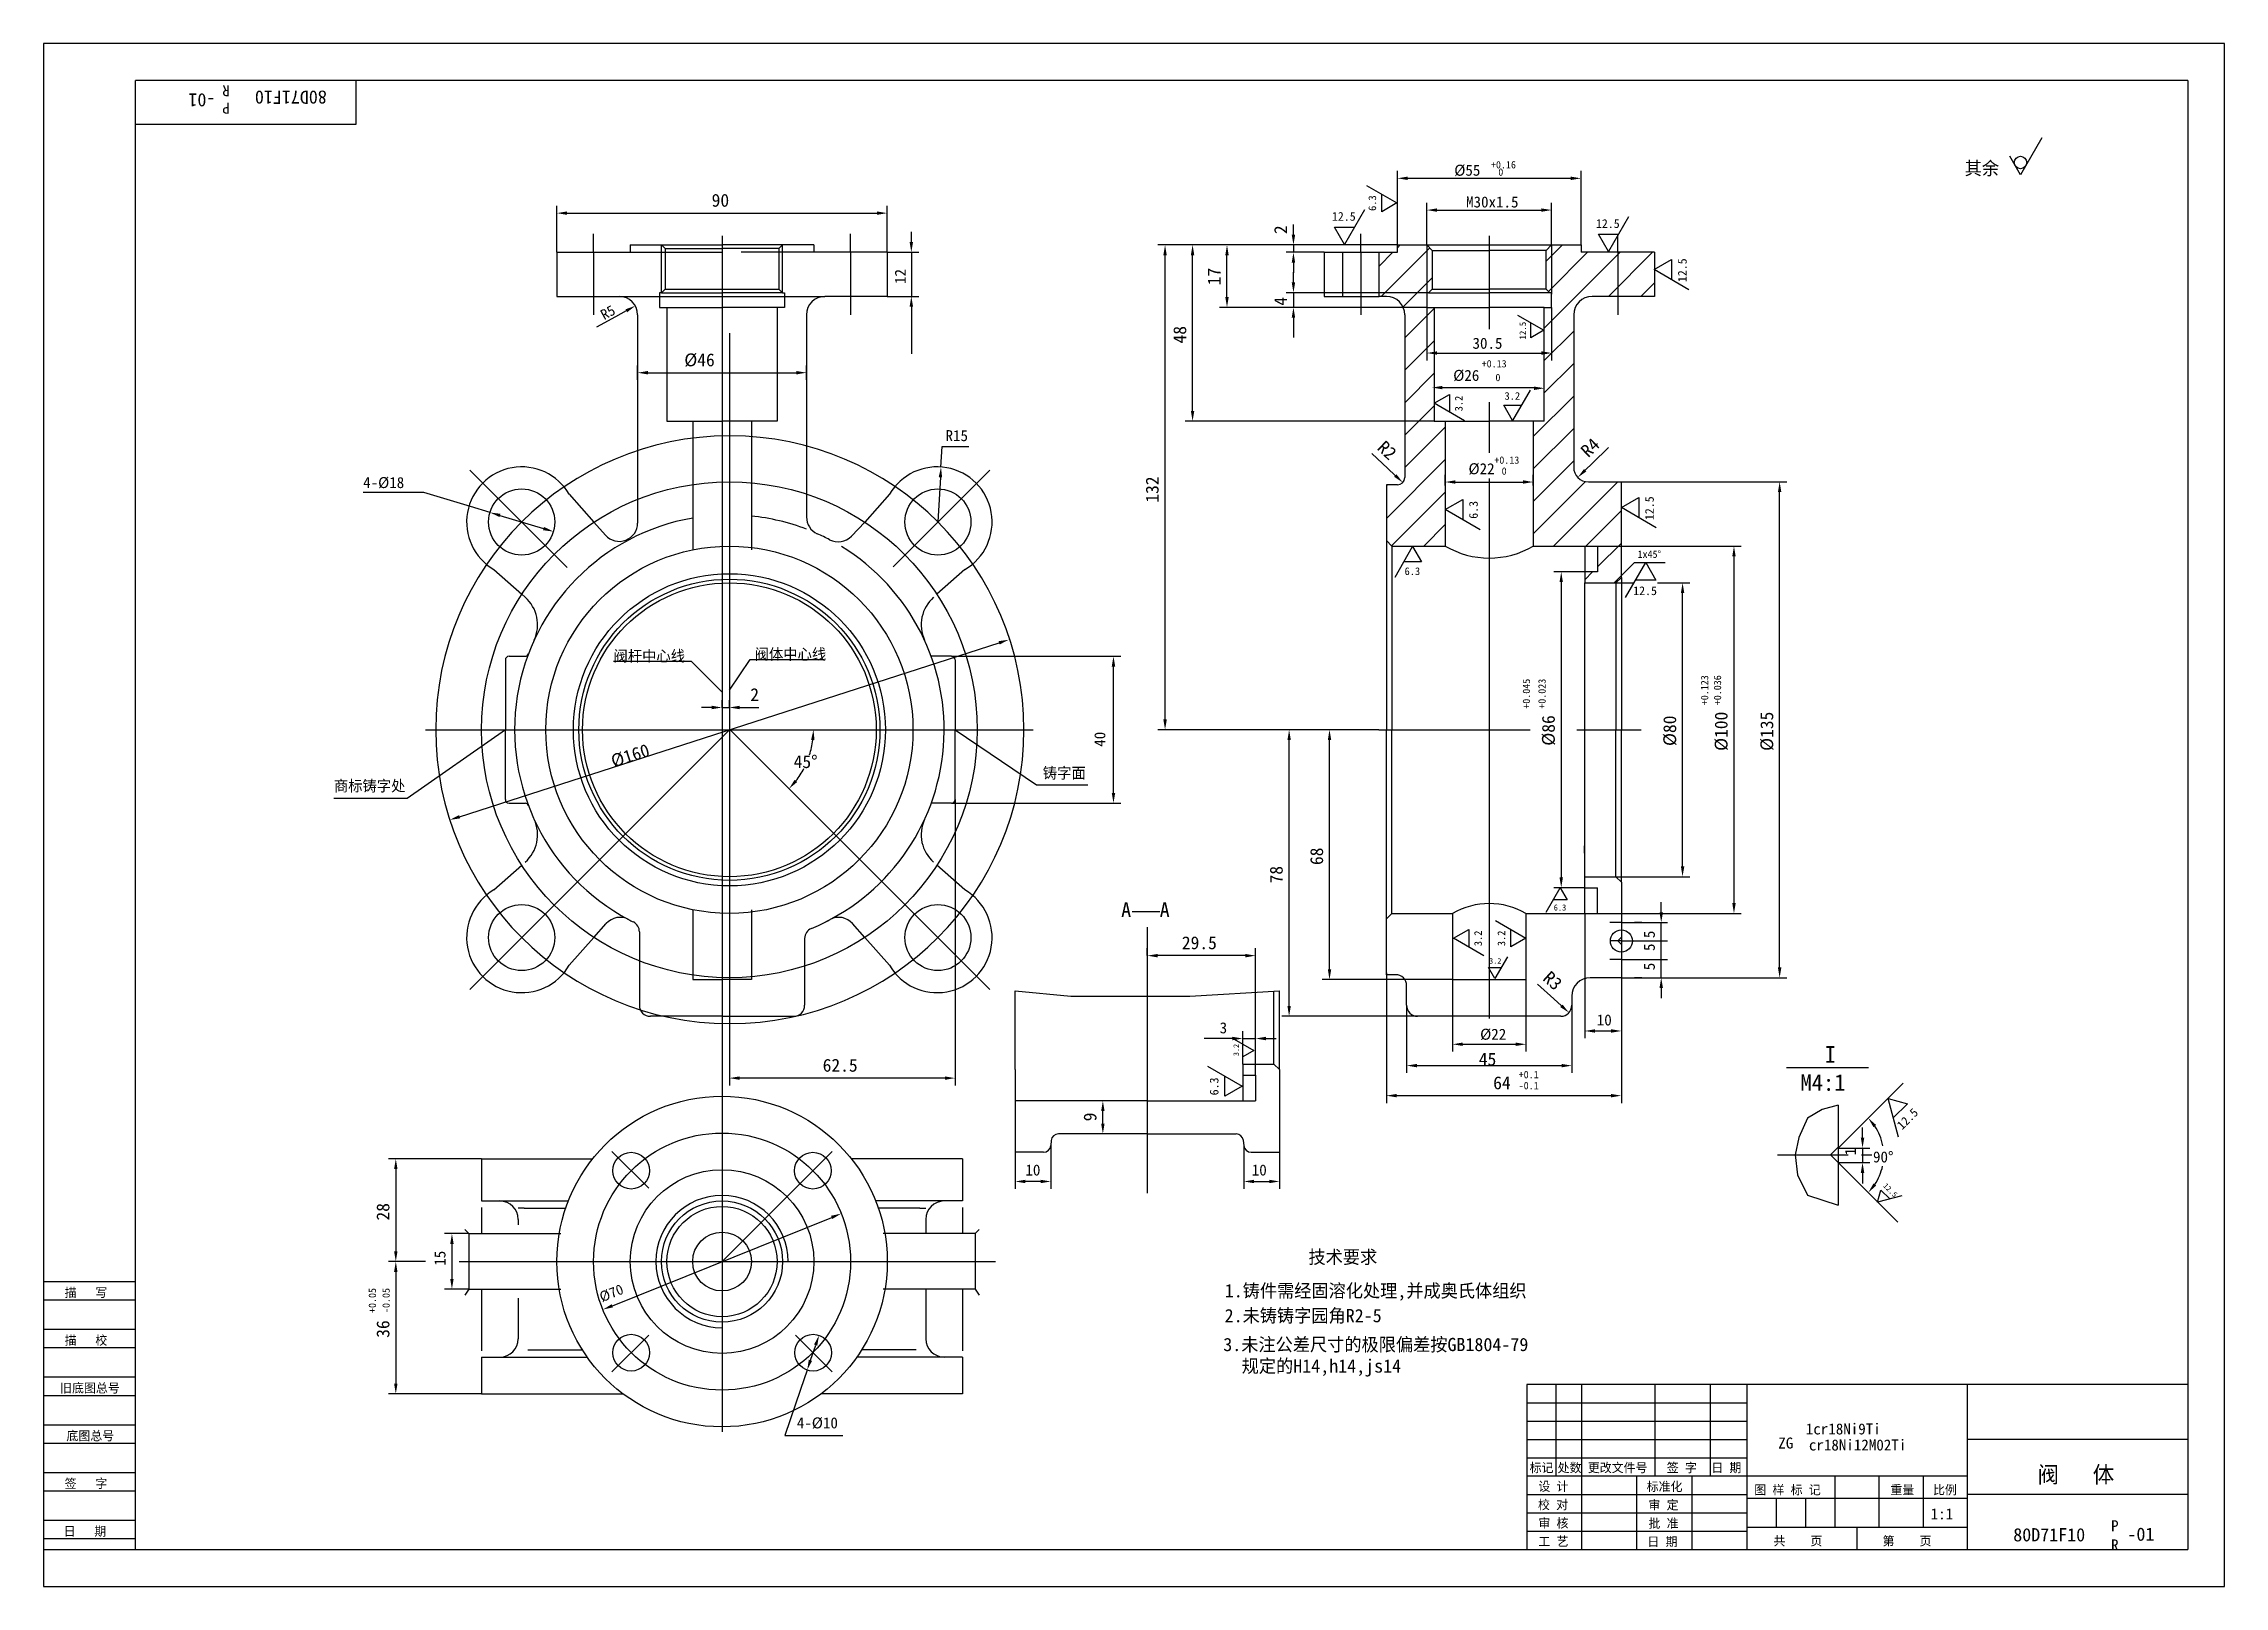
# Model space of a CAD drawing. Header units: metres. Extents: x 0 to 594, y 0 to 420.
import ezdxf

# ---------------------------------------------------------------- set-up
doc = ezdxf.new("R2010")
doc.units = ezdxf.units.M
for name, color, linetype in [('B', 3, 'Continuous'), ('C', 6, 'Continuous'), ('D', 1, 'Continuous'), ('FL', 5, 'Continuous'), ('HA', 5, 'Continuous'), ('T', 7, 'Continuous'), ('TL', 4, 'Continuous')]:
    doc.layers.add(name, color=color, linetype=linetype)

# ---------------------------------------------------------------- blocks, each defined once
blk = doc.blocks.new('TUKUN2')
at = {"layer": 'FL'}
for p, q in [((0, 420), (0, 0)), ((594, 420), (0, 420)), ((594, 0), (594, 420)), ((0, 78), (25, 78)), ((0, 70), (25, 70)), ((0, 65), (25, 65)), ((0, 57), (25, 57)), ((412, 30), (412, 55)), ((419, 10), (419, 55)), ((439, 30), (439, 55)), ((454, 30), (454, 55)), ((0, 52), (25, 52)), ((404, 50), (464, 50)), ((0, 44), (25, 44)), ((404, 45), (464, 45)), ((0, 39), (25, 39)), ((404, 40), (464, 40)), ((0, 31), (25, 31)), ((404, 35), (464, 35)), ((449, 10), (449, 30)), ((0, 26), (25, 26)), ((404, 25), (464, 25)), ((0, 18), (25, 18)), ((404, 20), (464, 20)), ((0, 13), (25, 13)), ((404, 15), (464, 15)), ((0, 0), (594, 0))]:
    blk.add_line(p, q, dxfattribs=at)
at = {"layer": 'TL'}
for p, q in [((25, 10), (25, 410)), ((584, 410), (25, 410)), ((85, 410), (85, 398)), ((584, 410), (584, 10)), ((85, 398), (25, 398)), ((0, 83), (25, 83)), ((404, 55), (404, 10)), ((584, 55), (404, 55)), ((464, 10), (464, 55)), ((524, 10), (524, 55)), ((584, 40), (524, 40)), ((524, 30), (404, 30)), ((434, 10), (434, 30)), ((488, 16), (488, 30)), ((500, 16), (500, 30)), ((512, 16), (512, 30)), ((464, 24), (524, 24)), ((472, 16), (472, 24)), ((480, 16), (480, 24)), ((584, 25), (524, 25)), ((524, 16), (464, 16)), ((494, 10), (494, 16)), ((0, 10), (584, 10))]:
    blk.add_line(p, q, dxfattribs=at)
at = {"layer": 'T'}
for s, p in [('描   写', (5.74, 78.76)), ('描   校', (5.74, 65.76)), ('旧底图总号', (4.49, 52.76)), ('底图总号', (6.22, 39.76)), ('标记', (404.75, 31.07)), ('处数', (412.38, 31.07)), ('更改文件号', (420.61, 31.07)), ('签 字', (442.1, 31.07)), ('日 期', (454.23, 31.07)), ('签   字', (5.74, 26.76)), ('校 对', (407.05, 20.99)), ('设 计', (407.14, 25.99)), ('标准化', (436.65, 25.93)), ('审 定', (437.13, 20.93)), ('图 样 标 记', (465.95, 25.04)), ('重量', (503.03, 25.04)), ('比例', (514.64, 25.04)), ('审 核', (407.14, 15.99)), ('批 准', (437.13, 15.93)), ('日   期', (5.45, 13.76)), ('工 艺', (407.14, 10.99)), ('日 期', (436.84, 10.93)), ('共    页', (471.18, 11.13)), ('第    页', (500.9, 11.13))]:
    blk.add_text(s, height=2.5, dxfattribs=at).set_placement(p)

msp = doc.modelspace()

# ---------------------------------------------------------------- linework, layer by layer
for p, q in [((363.76, 359.45), (367.51, 363.2)), ((364.35, 351.2), (377.55, 364.4)), ((368.76, 364.45), (369.51, 365.2)), ((408.76, 342.58), (429.38, 363.2)), ((409.26, 360.75), (413.7, 365.2)), ((409.9, 352.56), (420.54, 363.2)), ((426.22, 351.2), (438.22, 363.2)), ((370.29, 348.31), (378.26, 356.27)), ((435.06, 351.2), (438.76, 354.9)), ((370.76, 339.93), (378.76, 347.93)), ((370.76, 331.09), (378.76, 339.09)), ((408.76, 333.74), (416.76, 341.74)), ((408.76, 324.9), (416.76, 332.9)), ((370.76, 322.25), (378.76, 330.25)), ((370.76, 313.41), (378.76, 321.41)), ((405.76, 313.06), (416.76, 324.06)), ((370.76, 304.58), (381.76, 315.58)), ((405.76, 304.22), (416.76, 315.22)), ((365.76, 290.74), (381.76, 306.74)), ((405.76, 295.38), (416.76, 306.38)), ((365.76, 299.58), (366.06, 299.87)), ((367.16, 283.3), (381.76, 297.9)), ((405.76, 286.54), (419.99, 300.77)), ((411.25, 283.2), (428.75, 300.7)), ((420.09, 283.2), (429.76, 292.87)), ((375.9, 283.2), (381.76, 289.06)), ((423.26, 277.53), (429.76, 284.03)), ((419.76, 274.03), (421.93, 276.2)), ((427.77, 273.2), (429.76, 275.19))]:
    msp.add_line(p, q)
at = {"layer": 'B'}
for p, q in [((168.29, 352.2), (168.29, 365.2)), ((169.29, 364.2), (184.79, 364.2)), ((169.29, 364.2), (169.29, 353.2)), ((200.29, 364.2), (184.79, 364.2)), ((200.29, 364.2), (200.29, 353.2)), ((201.29, 352.2), (201.29, 365.2)), ((167.79, 352.2), (167.79, 348.2)), ((168.29, 352.2), (167.79, 352.2)), ((169.29, 353.2), (168.29, 352.2)), ((168.29, 352.2), (184.79, 352.2)), ((169.29, 353.2), (200.29, 353.2)), ((201.29, 352.2), (184.79, 352.2)), ((200.29, 353.2), (201.29, 352.2)), ((201.29, 352.2), (201.79, 352.2)), ((201.79, 352.2), (201.79, 348.2)), ((167.79, 348.2), (184.79, 348.2)), ((169.79, 348.2), (169.79, 317.2)), ((201.79, 348.2), (184.79, 348.2)), ((199.79, 348.2), (199.79, 317.2)), ((169.79, 317.2), (184.79, 317.2)), ((176.79, 317.2), (176.79, 299.95)), ((199.79, 317.2), (184.79, 317.2)), ((192.79, 317.2), (192.79, 299.95)), ((176.79, 299.95), (176.79, 282.19)), ((192.79, 299.95), (192.79, 282.19)), ((207.79, 297.35), (207.79, 291.13)), ((161.79, 295.9), (161.79, 289.49)), ((149.91, 289.73), (153.04, 286.18)), ((223.67, 289.73), (220.02, 285.91)), ((125.77, 252.2), (125.77, 233.2)), ((126.77, 253.2), (131.12, 253.2)), ((247.28, 253.2), (241.76, 253.2)), ((248.28, 252.2), (248.28, 233.2)), ((125.77, 214.2), (125.77, 233.2)), ((248.28, 214.2), (248.28, 233.2)), ((126.77, 213.2), (131.12, 213.2)), ((247.28, 213.2), (241.76, 213.2)), ((176.79, 184.21), (176.79, 165.2)), ((192.79, 184.21), (192.79, 165.2)), ((149.91, 176.67), (153.25, 180.44)), ((223.67, 176.67), (220.33, 180.44)), ((162.29, 178.19), (162.29, 170.3)), ((207.29, 176.37), (207.29, 168.89)), ((176.79, 165.2), (184.79, 165.2)), ((192.79, 165.2), (184.79, 165.2))]:
    msp.add_line(p, q, dxfattribs=at)
for radius in [50, 42.5]:
    msp.add_circle((186.79, 233.2), radius, dxfattribs=at)
for centre, radius, start, end in [((186.79, 233.2), 58.5, 68.96, 84.11), ((212.79, 291.13), 5, 180, 245.83), ((186.79, 233.2), 58.5, 99.84, 242.01), ((156.79, 289.49), 5, 221.43, 0), ((186.79, 233.2), 58.5, 62.19, 65.83), ((216.41, 289.37), 5, 242.19, 316.3), ((186.79, 233.2), 58.5, 292.46, 58.53), ((124.54, 261.79), 10, 335.33, 48.46), ((249.04, 261.79), 10, 131.54, 204.67), ((126.77, 252.2), 1, 90, 180), ((131.12, 254.2), 1, 270, 339.33), ((247.28, 252.2), 1, 360, 90), ((126.77, 214.2), 1, 180, 270), ((247.28, 214.2), 1, 270, 0), ((131.12, 212.2), 1, 20.67, 90), ((124.54, 204.61), 10, 311.54, 24.67), ((249.04, 204.61), 10, 155.33, 228.46), ((156.99, 177.13), 5, 62.01, 138.46), ((186.79, 233.2), 58.5, 242.01, 243.44), ((159.29, 178.19), 3, 0, 63.44), ((210.29, 176.37), 3, 112.46, 180), ((186.79, 233.2), 58.5, 296.56, 297.99), ((216.59, 177.13), 5, 41.54, 117.99)]:
    msp.add_arc(centre, radius, start, end, dxfattribs=at)
at = {"layer": 'C'}
for p, q in [((149.79, 363.2), (149.79, 368.2)), ((149.79, 363.2), (149.79, 351.2)), ((184.79, 367.64), (184.79, 150.11)), ((219.79, 363.2), (219.79, 368.2)), ((219.79, 363.2), (219.79, 351.2)), ((358.76, 363.2), (358.76, 368.2)), ((358.76, 363.2), (358.76, 351.2)), ((393.76, 367.64), (393.76, 342.26)), ((393.76, 367.64), (393.76, 344.85)), ((428.76, 363.2), (428.76, 368.2)), ((428.76, 363.2), (428.76, 351.2)), ((149.79, 351.2), (149.79, 346.2)), ((219.79, 351.2), (219.79, 346.2)), ((358.76, 351.2), (358.76, 346.2)), ((428.76, 351.2), (428.76, 346.2)), ((186.79, 341.15), (186.79, 150.11)), ((393.76, 322.37), (393.76, 308.62)), ((142.58, 277.41), (116.08, 303.91)), ((231.4, 277.58), (257.73, 303.91)), ((393.76, 301.65), (393.76, 154.58)), ((104, 233.2), (269.58, 233.2)), ((186.79, 233.2), (116.08, 162.49)), ((187.02, 233.2), (257.73, 162.49)), ((363.72, 233.2), (404.87, 233.2)), ((417.62, 233.2), (435.15, 233.2)), ((300.62, 179.42), (300.62, 107.03)), ((429.76, 180.7), (426.61, 180.7)), ((429.76, 180.7), (437.11, 180.7)), ((435.36, 180.7), (433.36, 180.7)), ((437.11, 180.7), (442.36, 180.7)), ((429.76, 175.7), (426.61, 175.7)), ((429.76, 175.7), (437.11, 175.7)), ((437.11, 175.7), (442.36, 175.7)), ((429.76, 170.7), (426.61, 170.7)), ((429.76, 170.7), (437.76, 170.7)), ((437.76, 170.7), (442.36, 170.7)), ((435.36, 165.7), (433.36, 165.7)), ((184.79, 150.11), (184.79, 42.04)), ((164.82, 108.38), (154.8, 118.4)), ((184.79, 88.42), (214.77, 118.4)), ((472.26, 117.49), (491.48, 117.49)), ((495.13, 117.49), (497.98, 117.49)), ((113.15, 88.42), (259.23, 88.42)), ((164.82, 68.4), (154.8, 58.38)), ((204.8, 68.4), (214.83, 58.38))]:
    msp.add_line(p, q, dxfattribs=at)
for centre, radius in [((429.76, 175.7), 3), ((184.79, 88.42), 35)]:
    msp.add_circle(centre, radius, dxfattribs=at)
for centre, start, end in [((186.79, 233.2), 90, 180), ((187.02, 233.2), 0, 90), ((186.79, 233.2), 180, 270), ((187.02, 233.2), 270, 0)]:
    msp.add_arc(centre, 80, start, end, dxfattribs=at)
at = {"layer": 'D'}
for p, q in [((544.32, 394.4), (538.47, 384.26)), ((538.47, 384.26), (535.54, 389.33)), ((360.32, 381.42), (368.6, 376.64)), ((368.76, 365.2), (368.76, 385.33)), ((371.56, 383.33), (415.96, 383.33)), ((418.76, 365.2), (418.76, 385.33)), ((139.79, 363.2), (139.79, 375.85)), ((229.79, 363.2), (229.79, 375.85)), ((359.77, 374.79), (354.31, 365.33)), ((364.46, 374.25), (364.46, 379.03)), ((368.6, 376.64), (364.46, 374.25)), ((376.76, 365.2), (376.76, 376.69)), ((379.56, 374.69), (407.96, 374.69)), ((410.76, 365.2), (410.76, 376.69)), ((142.59, 373.85), (226.99, 373.85)), ((236.35, 366), (236.35, 368.8)), ((340.43, 368), (340.43, 370.8)), ((351.58, 370.06), (357.04, 370.06)), ((354.31, 365.33), (351.58, 370.06)), ((431.69, 372.83), (426.22, 363.37)), ((229.79, 363.2), (238.35, 363.2)), ((236.35, 363.2), (236.35, 351.2)), ((310.96, 365.2), (303.46, 365.2)), ((305.46, 236), (305.46, 362.4)), ((320.33, 365.2), (310.96, 365.2)), ((312.96, 320), (312.96, 362.4)), ((338.43, 365.2), (320.33, 365.2)), ((322.33, 351), (322.33, 362.4)), ((368.76, 365.2), (338.43, 365.2)), ((348.76, 363.2), (338.43, 363.2)), ((340.43, 365.2), (340.43, 363.2)), ((376.76, 365.2), (376.76, 351.83)), ((410.76, 365.2), (410.76, 351.83)), ((426.22, 363.37), (423.49, 368.1)), ((423.49, 368.1), (428.95, 368.1)), ((340.43, 360.4), (340.43, 357.6)), ((340.43, 355), (340.43, 357.8)), ((438.71, 358.47), (443.44, 361.2)), ((448.17, 353.01), (438.71, 358.47)), ((443.44, 361.2), (443.44, 355.74)), ((229.79, 351.2), (238.35, 351.2)), ((377.26, 352.2), (338.43, 352.2)), ((340.43, 352.2), (340.43, 348.2)), ((155.78, 345.64), (150.59, 342.78)), ((158.71, 347.26), (155.78, 345.64)), ((236.35, 348.4), (236.35, 345.6)), ((236.35, 345.6), (236.35, 335.51)), ((338.43, 348.2), (320.33, 348.2)), ((376.76, 348.2), (338.43, 348.2)), ((340.43, 345.4), (340.43, 342.6)), ((376.76, 348.2), (376.76, 333.77)), ((401.5, 346.08), (408.6, 341.98)), ((410.76, 348.2), (410.76, 333.77)), ((340.43, 342.6), (340.43, 340.01)), ((405.05, 339.93), (405.05, 344.03)), ((408.6, 341.98), (405.05, 339.93)), ((379.56, 335.77), (407.96, 335.77)), ((161.79, 328.43), (161.79, 332.41)), ((164.59, 330.41), (204.99, 330.41)), ((207.79, 328.43), (207.79, 332.41)), ((378.76, 322.09), (382.9, 324.48)), ((387.04, 317.31), (378.76, 322.09)), ((381, 326.37), (405.96, 326.37)), ((382.9, 324.48), (382.9, 319.7)), ((397.72, 321.54), (402.5, 321.54)), ((400.11, 317.4), (397.72, 321.54)), ((404.89, 325.68), (400.11, 317.4)), ((408.76, 322.37), (408.76, 324.37)), ((378.76, 317.2), (310.96, 317.2)), ((244.43, 304.74), (244.74, 310.34)), ((244.74, 310.34), (251.97, 310.34)), ((421.91, 305.81), (426.28, 310.06)), ((366.13, 304.34), (361.81, 308.39)), ((368.17, 302.42), (366.13, 304.34)), ((419.9, 303.86), (421.91, 305.81)), ((93.77, 297.8), (87.03, 297.8)), ((103.55, 297.8), (93.77, 297.8)), ((116.24, 293.98), (103.55, 297.8)), ((244.27, 301.95), (243.59, 289.77)), ((381.76, 299.66), (381.76, 302.65)), ((384.56, 300.65), (402.96, 300.65)), ((405.76, 299.66), (405.76, 302.65)), ((429.76, 300.7), (474.86, 300.7)), ((472.86, 168.5), (472.86, 297.9)), ((121.6, 292.36), (116.24, 293.98)), ((124.28, 291.56), (136.16, 287.98)), ((381.8, 293.14), (386.54, 295.87)), ((391.27, 287.67), (381.8, 293.14)), ((386.54, 295.87), (386.54, 290.4)), ((429.76, 293.68), (434.49, 296.42)), ((439.22, 288.22), (429.76, 293.68)), ((434.49, 296.42), (434.49, 290.95)), ((368.1, 274.79), (372.88, 283.07)), ((372.88, 283.07), (375.27, 278.93)), ((423.26, 283.2), (462.42, 283.2)), ((460.42, 280.4), (460.42, 186)), ((375.27, 278.93), (370.49, 278.93)), ((419.76, 276.2), (411.37, 276.2)), ((413.37, 273.4), (413.37, 193)), ((429.76, 275.19), (433.29, 278.72)), ((430.9, 269.24), (436.37, 278.7)), ((433.29, 278.72), (441.66, 278.72)), ((439.1, 273.97), (433.64, 273.97)), ((436.37, 278.7), (439.1, 273.97)), ((428.26, 273.2), (433.27, 273.2)), ((439.62, 273.2), (448.42, 273.2)), ((446.42, 196), (446.42, 270.4)), ((113.31, 209.53), (260.27, 256.87)), ((176.45, 251.8), (155.21, 251.8)), ((184.95, 243.31), (176.45, 251.8)), ((186.79, 244), (192.47, 252.29)), ((192.47, 252.29), (207.87, 252.29)), ((207.87, 252.29), (212.61, 252.29)), ((247.28, 253.2), (293.41, 253.2)), ((291.41, 216), (291.41, 250.4)), ((181.99, 239.27), (179.19, 239.27)), ((184.79, 239.27), (184.79, 241.27)), ((184.79, 239.27), (186.79, 239.27)), ((186.79, 239.27), (186.79, 241.27)), ((189.59, 239.27), (192.39, 239.27)), ((192.39, 239.27), (194.81, 239.27)), ((125.77, 233.2), (99.05, 214.45)), ((248.28, 233.2), (270.41, 218.2)), ((363.72, 233.2), (303.46, 233.2)), ((339.25, 233.2), (337.25, 233.2)), ((353, 233.2), (348.25, 233.2)), ((339.25, 158), (339.25, 230.4)), ((350.25, 168), (350.25, 230.4)), ((99.05, 214.45), (79.06, 214.45)), ((248.28, 214.2), (248.28, 136.37)), ((270.41, 218.2), (284.41, 218.2)), ((247.28, 213.2), (293.41, 213.2)), ((419.74, 199.59), (419.74, 201.59)), ((409.25, 183.55), (413.07, 190.18)), ((419.76, 190.2), (411.37, 190.2)), ((413.07, 190.18), (414.99, 186.86)), ((428.26, 193.2), (448.42, 193.2)), ((414.99, 186.86), (411.16, 186.86)), ((440.61, 183.5), (440.61, 186.3)), ((296.5, 183.7), (304, 183.7)), ((384.02, 176.47), (388.16, 178.86)), ((388.16, 178.86), (388.16, 174.08)), ((395.48, 181.25), (403.76, 176.47)), ((399.62, 174.08), (399.62, 178.86)), ((419.76, 183.2), (419.76, 149.2)), ((423.26, 183.2), (462.42, 183.2)), ((440.61, 165.7), (440.61, 180.7)), ((300.62, 171.71), (300.62, 173.71)), ((330.12, 151.15), (330.12, 173.71)), ((392.3, 171.69), (384.02, 176.47)), ((403.76, 176.47), (399.62, 174.08)), ((327.32, 171.71), (303.42, 171.71)), ((365.76, 166.99), (365.76, 131.59)), ((393.58, 168.45), (396.99, 168.45)), ((395.28, 165.49), (393.58, 168.45)), ((398.7, 171.41), (395.28, 165.49)), ((383.76, 165.2), (348.25, 165.2)), ((383.76, 165.2), (383.76, 145.58)), ((403.76, 165.2), (403.76, 145.58)), ((411.33, 159.94), (406.93, 163.91)), ((429.76, 165.7), (429.76, 131.59)), ((429.76, 165.7), (474.86, 165.7)), ((429.76, 165.7), (429.76, 149.2)), ((440.61, 162.9), (440.61, 160.1)), ((374.26, 155.2), (337.25, 155.2)), ((371.26, 158.2), (371.26, 139.77)), ((413.41, 158.07), (411.33, 159.94)), ((416.26, 158.2), (416.26, 139.77)), ((186.79, 150.11), (186.79, 136.37)), ((321.02, 149.15), (316.1, 149.15)), ((323.82, 149.15), (321.02, 149.15)), ((323.69, 149.32), (329.6, 145.9)), ((326.62, 142.19), (326.62, 151.15)), ((326.62, 149.15), (330.12, 149.15)), ((330.12, 139.19), (330.12, 151.15)), ((332.92, 149.15), (335.72, 149.15)), ((422.56, 151.2), (426.96, 151.2)), ((326.64, 144.2), (326.64, 147.61)), ((329.6, 145.9), (326.64, 144.2)), ((386.56, 147.58), (400.96, 147.58)), ((245.48, 138.37), (189.59, 138.37)), ((317, 141.64), (326.46, 136.18)), ((321.73, 133.44), (321.73, 138.91)), ((374.06, 141.77), (413.46, 141.77)), ((474.71, 141.28), (497.08, 141.28)), ((499.43, 129.9), (506.5, 136.97)), ((288.52, 132.19), (286.52, 132.19)), ((326.46, 136.18), (321.73, 133.44)), ((368.56, 133.59), (426.96, 133.59)), ((502.38, 132.82), (507.66, 131.4)), ((505.21, 122.26), (502.38, 132.82)), ((507.66, 131.4), (503.8, 127.54)), ((288.52, 126), (288.52, 129.39)), ((488.82, 119.29), (499.43, 129.9)), ((495.44, 122.14), (495.44, 124.94)), ((274.34, 120.01), (274.34, 108.23)), ((288.52, 123.2), (286.52, 123.2)), ((326.9, 120.01), (326.9, 108.23)), ((488.87, 119.34), (497.44, 119.34)), ((495.44, 119.34), (495.44, 115.37)), ((119.29, 116.42), (93.93, 116.42)), ((95.93, 113.62), (95.93, 91.22)), ((264.62, 118.19), (264.62, 108.23)), ((336.62, 118.19), (336.62, 108.23)), ((488.82, 115.41), (499.43, 104.8)), ((488.84, 115.37), (497.44, 115.37)), ((271.54, 110.23), (267.42, 110.23)), ((329.7, 110.23), (333.82, 110.23)), ((495.44, 112.57), (495.44, 109.77)), ((495.44, 109.77), (495.44, 109.68)), ((499.55, 104.59), (500.44, 107.89)), ((500.44, 107.89), (502.85, 105.47)), ((499.43, 104.8), (505.08, 99.14)), ((506.15, 106.36), (499.55, 104.59)), ((115.86, 96.03), (109.22, 96.03)), ((154.92, 76.39), (214.66, 100.45)), ((111.22, 93.23), (111.22, 83.72)), ((104, 88.42), (93.93, 88.42)), ((95.93, 88.42), (93.93, 88.42)), ((95.93, 85.62), (95.93, 55.22)), ((115.86, 80.92), (109.22, 80.92)), ((208.87, 61.54), (210.3, 65.7)), ((206.15, 53.59), (201.85, 41.05)), ((207.97, 58.89), (206.15, 53.59)), ((119.29, 52.42), (93.93, 52.42)), ((201.85, 41.05), (217.66, 41.05))]:
    msp.add_line(p, q, dxfattribs=at)
msp.add_circle((538.47, 387.64), 1.69, dxfattribs=at)
for centre, radius, start, end in [((187.02, 233.2), 22.67, 342.45, 352.92), ((187.02, 233.2), 22.67, 322.08, 332.36), ((486.88, 117.35), 14.32, 10.52, 33.78), ((486.88, 117.35), 14.32, 326.22, 348.25), ((184.79, 88.42), 18, 0, 270)]:
    msp.add_arc(centre, radius, start, end, dxfattribs=at)
for points in [[(371.56, 383.8), (371.56, 382.87), (368.76, 383.33)], [(415.96, 383.8), (415.96, 382.87), (418.76, 383.33)], [(142.59, 374.32), (142.59, 373.39), (139.79, 373.85)], [(226.99, 374.32), (226.99, 373.39), (229.79, 373.85)], [(379.56, 375.15), (379.56, 374.22), (376.76, 374.69)], [(407.96, 375.15), (407.96, 374.22), (410.76, 374.69)], [(235.88, 366), (236.82, 366), (236.35, 363.2)], [(304.99, 362.4), (305.93, 362.4), (305.46, 365.2)], [(312.49, 362.4), (313.42, 362.4), (312.96, 365.2)], [(321.86, 362.4), (322.8, 362.4), (322.33, 365.2)], [(339.96, 368), (340.9, 368), (340.43, 365.2)], [(339.96, 360.4), (340.9, 360.4), (340.43, 363.2)], [(235.88, 348.4), (236.82, 348.4), (236.35, 351.2)], [(321.86, 351), (322.8, 351), (322.33, 348.2)], [(339.96, 355), (340.9, 355), (340.43, 352.2)], [(158.94, 346.86), (158.49, 347.67), (161.17, 348.62)], [(339.96, 345.4), (340.9, 345.4), (340.43, 348.2)], [(379.56, 336.24), (379.56, 335.3), (376.76, 335.77)], [(407.96, 336.24), (407.96, 335.3), (410.76, 335.77)], [(164.59, 330.88), (164.59, 329.94), (161.79, 330.41)], [(204.99, 330.88), (204.99, 329.94), (207.79, 330.41)], [(381, 326.83), (381, 325.9), (378.2, 326.37)], [(405.99, 326.64), (405.99, 325.71), (408.79, 326.18)], [(312.49, 320), (313.42, 320), (312.96, 317.2)], [(244.74, 301.92), (243.81, 301.98), (244.43, 304.74)], [(420.22, 303.53), (419.57, 304.2), (417.89, 301.91)], [(367.85, 302.08), (368.49, 302.76), (370.22, 300.51)], [(384.56, 301.12), (384.56, 300.19), (381.76, 300.65)], [(402.96, 301.12), (402.96, 300.19), (405.76, 300.65)], [(472.39, 297.9), (473.33, 297.9), (472.86, 300.7)], [(124.15, 291.11), (124.42, 292), (121.6, 292.36)], [(136.02, 287.53), (136.29, 288.43), (138.84, 287.17)], [(459.96, 280.4), (460.89, 280.4), (460.42, 283.2)], [(412.9, 273.4), (413.83, 273.4), (413.37, 276.2)], [(445.96, 270.4), (446.89, 270.4), (446.42, 273.2)], [(260.41, 256.43), (260.13, 257.32), (262.94, 257.73)], [(290.94, 250.4), (291.88, 250.4), (291.41, 253.2)], [(181.99, 239.74), (181.99, 238.8), (184.79, 239.27)], [(189.59, 239.74), (189.59, 238.8), (186.79, 239.27)], [(209.05, 230.43), (209.98, 230.38), (209.69, 233.2)], [(304.99, 236), (305.93, 236), (305.46, 233.2)], [(338.79, 230.4), (339.72, 230.4), (339.25, 233.2)], [(349.79, 230.4), (350.72, 230.4), (350.25, 233.2)], [(205.25, 218.96), (204.56, 219.58), (203.05, 217.17)], [(290.94, 216), (291.88, 216), (291.41, 213.2)], [(113.45, 209.08), (113.16, 209.97), (110.64, 208.67)], [(412.9, 193), (413.83, 193), (413.37, 190.2)], [(445.96, 196), (446.89, 196), (446.42, 193.2)], [(459.96, 186), (460.89, 186), (460.42, 183.2)], [(440.14, 183.5), (441.07, 183.5), (440.61, 180.7)], [(303.42, 172.17), (303.42, 171.24), (300.62, 171.71)], [(327.32, 172.17), (327.32, 171.24), (330.12, 171.71)], [(349.79, 168), (350.72, 168), (350.25, 165.2)], [(472.39, 168.5), (473.33, 168.5), (472.86, 165.7)], [(440.14, 162.9), (441.07, 162.9), (440.61, 165.7)], [(338.79, 158), (339.72, 158), (339.25, 155.2)], [(413.09, 157.72), (413.72, 158.41), (415.48, 156.19)], [(323.82, 149.61), (323.82, 148.68), (326.62, 149.15)], [(332.92, 149.61), (332.92, 148.68), (330.12, 149.15)], [(422.56, 151.67), (422.56, 150.74), (419.76, 151.2)], [(426.96, 151.67), (426.96, 150.74), (429.76, 151.2)], [(386.56, 148.05), (386.56, 147.12), (383.76, 147.58)], [(400.96, 148.05), (400.96, 147.12), (403.76, 147.58)], [(189.59, 138.83), (189.59, 137.9), (186.79, 138.37)], [(245.48, 138.83), (245.48, 137.9), (248.28, 138.37)], [(374.06, 142.23), (374.06, 141.3), (371.26, 141.77)], [(413.46, 142.23), (413.46, 141.3), (416.26, 141.77)], [(288.05, 129.39), (288.98, 129.39), (288.52, 132.19)], [(368.56, 134.06), (368.56, 133.13), (365.76, 133.59)], [(426.96, 134.06), (426.96, 133.13), (429.76, 133.59)], [(288.05, 126), (288.98, 126), (288.52, 123.2)], [(498.42, 125.02), (499.14, 125.61), (497.01, 127.48)], [(494.97, 122.14), (495.91, 122.14), (495.44, 119.34)], [(95.46, 113.62), (96.39, 113.62), (95.93, 116.42)], [(494.97, 112.57), (495.91, 112.57), (495.44, 115.37)], [(267.42, 110.7), (267.42, 109.77), (264.62, 110.23)], [(271.54, 110.7), (271.54, 109.77), (274.34, 110.23)], [(329.7, 110.7), (329.7, 109.77), (326.9, 110.23)], [(333.82, 110.7), (333.82, 109.77), (336.62, 110.23)], [(499.14, 109.09), (498.42, 109.68), (497.01, 107.22)], [(214.83, 100.01), (214.48, 100.88), (217.26, 101.49)], [(110.75, 93.23), (111.68, 93.23), (111.22, 96.03)], [(95.46, 91.22), (96.39, 91.22), (95.93, 88.42)], [(95.46, 85.62), (96.39, 85.62), (95.93, 88.42)], [(110.75, 83.72), (111.68, 83.72), (111.22, 80.92)], [(155.09, 75.96), (154.75, 76.82), (152.32, 75.35)], [(210.74, 65.55), (209.86, 65.85), (211.21, 68.35)], [(209.32, 61.39), (208.43, 61.69), (207.97, 58.89)], [(95.46, 55.22), (96.39, 55.22), (95.93, 52.42)]]:
    msp.add_solid(points, dxfattribs=at)
at = {"layer": 'HA'}
for p, q in [((264.62, 162.16), (279.79, 160.71)), ((279.79, 160.71), (294.39, 160.71)), ((294.39, 160.71), (312.24, 160.71)), ((312.24, 160.71), (336.62, 162.16)), ((488.84, 131), (484.47, 129.83)), ((480.49, 127.47), (478.08, 122.19)), ((484.47, 129.83), (480.49, 127.47)), ((478.08, 122.19), (477.09, 117.48)), ((477.09, 117.48), (477.69, 112.01)), ((477.69, 112.01), (480.49, 106.53)), ((480.49, 106.53), (488.84, 103.78))]:
    msp.add_line(p, q, dxfattribs=at)
at = {"layer": 'TL'}
for p, q in [((139.79, 363.2), (139.79, 351.2)), ((139.79, 363.2), (144.79, 363.2)), ((144.79, 363.2), (154.79, 363.2)), ((154.79, 363.2), (159.79, 363.2)), ((159.79, 365.2), (168.29, 365.2)), ((159.79, 365.2), (159.79, 363.2)), ((159.79, 363.2), (179.55, 363.2)), ((168.29, 365.2), (184.79, 365.2)), ((169.29, 364.2), (168.29, 365.2)), ((179.55, 363.2), (184.79, 363.2)), ((201.29, 365.2), (184.79, 365.2)), ((209.79, 363.2), (190.03, 363.2)), ((200.29, 364.2), (201.29, 365.2)), ((209.79, 365.2), (201.29, 365.2)), ((209.79, 365.2), (209.79, 363.2)), ((214.79, 363.2), (209.79, 363.2)), ((224.79, 363.2), (214.79, 363.2)), ((229.79, 363.2), (224.79, 363.2)), ((229.79, 363.2), (229.79, 351.2)), ((348.76, 363.2), (348.76, 351.2)), ((348.76, 363.2), (353.76, 363.2)), ((353.76, 363.2), (353.76, 351.2)), ((353.76, 363.2), (363.76, 363.2)), ((376.76, 365.2), (377.26, 365.2)), ((377.26, 365.2), (393.76, 365.2)), ((378.26, 363.7), (393.76, 363.7)), ((393.76, 365.2), (410.76, 365.2)), ((409.26, 363.7), (393.76, 363.7)), ((418.76, 365.2), (418.76, 363.2)), ((433.76, 363.2), (423.76, 363.2)), ((438.76, 363.2), (433.76, 363.2)), ((438.76, 363.2), (438.76, 351.2)), ((139.79, 351.2), (144.79, 351.2)), ((144.79, 351.2), (154.79, 351.2)), ((154.79, 351.2), (156.79, 351.2)), ((156.79, 351.2), (212.79, 351.2)), ((214.79, 351.2), (212.79, 351.2)), ((224.79, 351.2), (214.79, 351.2)), ((229.79, 351.2), (224.79, 351.2)), ((348.76, 351.2), (353.76, 351.2)), ((353.76, 351.2), (363.76, 351.2)), ((377.26, 352.2), (393.76, 352.2)), ((378.26, 353.2), (393.76, 353.2)), ((409.26, 353.2), (393.76, 353.2)), ((410.26, 352.2), (393.76, 352.2)), ((423.76, 351.2), (421.76, 351.2)), ((433.76, 351.2), (423.76, 351.2)), ((438.76, 351.2), (433.76, 351.2)), ((161.79, 346.2), (161.79, 298.55)), ((207.79, 346.2), (207.79, 300.19)), ((370.76, 346.2), (370.76, 301.87)), ((378.76, 348.2), (393.76, 348.2)), ((408.76, 348.2), (393.76, 348.2)), ((416.76, 346.2), (416.76, 304.7)), ((378.76, 317.2), (385.76, 317.2)), ((381.76, 317.2), (381.76, 283.2)), ((385.76, 317.2), (393.76, 317.2)), ((401.76, 317.2), (393.76, 317.2)), ((408.76, 317.2), (401.76, 317.2)), ((405.76, 317.2), (405.76, 283.2)), ((143.18, 297.32), (149.91, 289.73)), ((161.79, 298.55), (161.79, 295.9)), ((207.79, 300.19), (207.79, 297.35)), ((230.4, 297.32), (223.67, 289.73)), ((368.76, 299.87), (365.76, 299.87)), ((420.76, 300.7), (429.76, 300.7)), ((365.76, 284.7), (365.76, 233.2)), ((367.26, 283.2), (367.26, 233.2)), ((405.76, 283.2), (423.26, 283.2)), ((419.76, 283.2), (419.76, 276.2)), ((423.26, 283.2), (423.26, 276.2)), ((122.67, 276.81), (130.26, 270.08)), ((250.91, 276.81), (243.32, 270.08)), ((419.76, 276.2), (419.76, 273.2)), ((423.26, 276.2), (419.76, 276.2)), ((429.76, 274.7), (429.76, 233.2)), ((130.26, 270.08), (131.17, 269.27)), ((419.76, 193.2), (419.76, 273.2)), ((419.76, 273.2), (428.26, 273.2)), ((428.26, 273.2), (428.26, 233.2)), ((365.76, 181.7), (365.76, 233.2)), ((367.26, 183.2), (367.26, 233.2)), ((428.26, 193.2), (428.26, 233.2)), ((429.76, 191.7), (429.76, 233.2)), ((122.67, 189.59), (130.26, 196.32)), ((250.91, 189.59), (243.32, 196.32)), ((419.76, 193.2), (428.26, 193.2)), ((419.76, 190.2), (419.76, 193.2)), ((419.76, 183.2), (419.76, 190.2)), ((419.76, 190.2), (423.26, 190.2)), ((423.26, 183.2), (423.26, 190.2)), ((428.26, 193.2), (429.76, 191.7)), ((429.76, 191.7), (429.76, 165.7)), ((365.76, 181.7), (367.26, 183.2)), ((365.76, 166.52), (365.76, 181.7)), ((367.26, 183.2), (383.76, 183.2)), ((383.76, 183.2), (383.76, 165.2)), ((403.76, 183.2), (403.76, 165.2)), ((403.76, 183.2), (423.26, 183.2)), ((143.18, 169.08), (149.91, 176.67)), ((230.4, 169.08), (223.67, 176.67)), ((429.76, 176.7), (428.76, 175.7)), ((429.76, 174.7), (428.76, 175.7)), ((162.29, 170.3), (162.29, 158.2)), ((207.29, 168.89), (207.29, 158.2)), ((368.26, 166.52), (365.76, 166.52)), ((264.62, 140.69), (264.62, 162.16)), ((335.12, 142.19), (335.12, 162.07)), ((336.62, 140.69), (336.62, 162.16)), ((371.26, 158.2), (371.26, 163.52)), ((383.76, 165.2), (403.76, 165.2)), ((416.26, 160.7), (416.26, 158.2)), ((429.76, 165.7), (421.26, 165.7)), ((184.79, 155.2), (165.29, 155.2)), ((184.79, 155.2), (204.29, 155.2)), ((413.26, 155.2), (374.26, 155.2)), ((264.62, 140.69), (264.62, 118.19)), ((326.62, 142.19), (335.12, 142.19)), ((326.62, 142.19), (326.62, 139.19)), ((326.62, 139.19), (326.62, 132.19)), ((326.62, 139.19), (330.12, 139.19)), ((330.12, 139.19), (330.12, 132.19)), ((335.12, 142.19), (336.62, 140.69)), ((336.62, 140.69), (336.62, 118.19)), ((300.62, 132.19), (264.62, 132.19)), ((300.62, 132.19), (330.12, 132.19)), ((488.84, 131), (488.84, 119.45)), ((274.46, 121.36), (274.34, 120.01)), ((300.62, 123.19), (276.45, 123.19)), ((300.62, 123.19), (324.79, 123.19)), ((326.78, 121.36), (326.9, 120.01)), ((488.8, 119.55), (486.75, 117.49)), ((488.84, 119.34), (488.84, 115.33)), ((119.29, 116.42), (119.29, 104.92)), ((119.29, 116.42), (149.56, 116.42)), ((250.29, 116.42), (220.02, 116.42)), ((250.29, 116.42), (250.29, 104.92)), ((272.35, 118.19), (264.62, 118.19)), ((328.89, 118.19), (336.62, 118.19)), ((488.8, 115.44), (486.75, 117.49)), ((488.84, 115.33), (488.84, 103.78)), ((119.29, 104.92), (124.29, 104.92)), ((119.29, 103.18), (119.29, 96.03)), ((124.29, 104.92), (142.92, 104.92)), ((130.87, 102.92), (129.25, 102.92)), ((130.87, 102.92), (142.19, 102.92)), ((245.29, 104.92), (226.66, 104.92)), ((238.7, 102.92), (227.39, 102.92)), ((238.7, 102.92), (240.32, 102.92)), ((250.29, 104.92), (245.29, 104.92)), ((250.29, 103.18), (250.29, 96.03)), ((115.86, 96.03), (114.72, 97.13)), ((115.86, 96.03), (140.91, 96.03)), ((115.86, 96.03), (115.86, 80.92)), ((129.29, 99.92), (129.29, 98.42)), ((253.72, 96.03), (228.66, 96.03)), ((240.29, 99.92), (240.29, 96.03)), ((253.72, 96.03), (254.86, 97.13)), ((253.72, 96.03), (253.72, 80.92)), ((115.86, 80.92), (114.72, 79.29)), ((115.86, 80.92), (140.91, 80.92)), ((119.29, 80.92), (119.29, 64.14)), ((129.29, 78.42), (129.29, 67.42)), ((253.72, 80.92), (228.66, 80.92)), ((240.29, 80.92), (240.29, 67.42)), ((250.29, 80.92), (250.29, 64.14)), ((253.72, 80.92), (254.86, 79.29)), ((119.29, 62.42), (119.29, 52.42)), ((119.29, 62.42), (124.29, 62.42)), ((124.29, 62.42), (148.06, 62.42)), ((131.86, 64.42), (146.72, 64.42)), ((245.29, 62.42), (221.52, 62.42)), ((237.71, 64.42), (222.85, 64.42)), ((250.29, 62.42), (245.29, 62.42)), ((250.29, 62.42), (250.29, 52.42)), ((119.29, 52.42), (157.79, 52.42)), ((250.29, 52.42), (211.79, 52.42))]:
    msp.add_line(p, q, dxfattribs=at)
for points in [[(370.76, 346.2, 0.41), (365.76, 351.2), (363.76, 351.2), (363.76, 363.2), (368.76, 363.2), (368.76, 365.2), (376.76, 365.2), (378.26, 363.7), (378.26, 353.2), (377.26, 352.2), (376.76, 352.2), (376.76, 348.2), (378.76, 348.2), (378.76, 317.2)], [(381.76, 283.2, 0.27), (405.76, 283.2, 0.27)], [(403.76, 183.2, 0.27), (383.76, 183.2, 0.27)]]:
    msp.add_lwpolyline(points, format="xyb", dxfattribs=at)
for points in [[(408.76, 317.2), (408.76, 348.2), (410.76, 348.2), (410.76, 352.2), (410.26, 352.2), (409.26, 353.2), (409.26, 363.7), (410.76, 365.2), (418.76, 365.2)], [(423.76, 363.2), (418.76, 363.2)], [(365.76, 299.87), (365.76, 284.7), (367.26, 283.2), (381.76, 283.2)], [(428.26, 273.2), (429.76, 274.7), (429.76, 300.7)]]:
    msp.add_lwpolyline(points, dxfattribs=at)
for centre, radius in [((186.79, 233.2), 67.5), ((130.22, 289.77), 9), ((243.59, 289.77), 9), ((186.79, 233.2), 41), ((186.79, 233.2), 40), ((130.22, 176.63), 9), ((243.59, 176.63), 9), ((184.79, 88.42), 45), ((160.04, 113.17), 5), ((184.79, 88.42), 25), ((209.54, 113.17), 5), ((184.79, 88.42), 16.5), ((184.79, 88.42), 15), ((184.79, 88.42), 8), ((160.04, 63.62), 5), ((209.59, 63.62), 5)]:
    msp.add_circle(centre, radius, dxfattribs=at)
for centre, radius, start, end in [((156.79, 346.2), 5, 0, 90), ((212.79, 346.2), 5, 90, 180), ((421.76, 346.2), 5, 90, 180), ((130.22, 289.77), 15, 30.24, 239.76), ((243.36, 289.77), 15, 300.24, 149.76), ((420.76, 304.7), 4, 180, 270), ((368.76, 301.87), 2, 270, 0), ((130.22, 176.63), 15, 120.24, 329.76), ((243.36, 176.63), 15, 210.24, 59.76), ((368.26, 163.52), 3, 0, 90), ((421.26, 160.7), 5, 90, 180), ((165.29, 158.2), 3, 180, 270), ((204.29, 158.2), 3, 270, 0), ((374.26, 158.2), 3, 180, 270), ((413.26, 158.2), 3, 270, 0), ((272.35, 120.19), 2, 270, 355), ((276.45, 121.19), 2, 90, 175), ((324.79, 121.19), 2, 5, 90), ((328.89, 120.19), 2, 185, 270), ((124.29, 99.92), 5, 0, 90), ((245.29, 99.92), 5, 90, 180), ((124.29, 67.42), 5, 270, 0), ((245.29, 67.42), 5, 180, 270)]:
    msp.add_arc(centre, radius, start, end, dxfattribs=at)

# ---------------------------------------------------------------- block references
at = {"layer": 'D'}
msp.add_blockref('TUKUN2', (0, 0), dxfattribs=at)

# ---------------------------------------------------------------- texts
for s, height, rotation, p in [('-01', 3.6, 180, (46.79, 406.43)), ('R', 3, 180, (50.71, 408.68)), ('P', 3, 180, (50.71, 403.92)), ('80D71F10', 3.6, 180, (77.14, 407.19)), ('6.3', 2.08, 90, (362.95, 374.46)), ('2', 3.5, 90, (338.68, 368.15)), ('12', 3, 90, (234.85, 354.56)), ('17', 3.5, 90, (320.58, 354.2)), ('12.5', 2.38, 90, (447.54, 355.07)), ('4', 3.5, 90, (338.68, 348.66)), ('R5', 2.8, 28.93, (152.69, 344.7)), ('48', 3.5, 90, (311.21, 338.37)), ('12.5', 1.78, 90, (403.76, 339.43)), ('3.2', 2.08, 90, (386.49, 319.9)), ('R2', 3.5, 316.86, (363.01, 309.66)), ('R4', 3.5, 44.14, (420.75, 307.13)), ('132', 3.5, 90, (303.71, 295.03)), ('6.3', 2.38, 90, (390.64, 290.64)), ('12.5', 2.38, 90, (438.59, 290.28)), ('+0.045', 2, 90, (404.87, 238.93)), ('+0.023', 2, 90, (409.12, 238.93)), ('+0.123', 2, 90, (453.42, 239.89)), ('+0.036', 2, 90, (456.92, 239.89)), ('%%c100', 3.5, 90, (458.67, 227.45)), ('%%c135', 3.5, 90, (471.11, 227.45)), ('40', 3, 90, (289.19, 228.57)), ('%%c86', 3.5, 90, (411.62, 228.87)), ('%%C80', 3.5, 90, (444.67, 228.78)), ('%%c160', 3.5, 17.86, (155.22, 222.9)), ('68', 3.5, 90, (348.5, 196.37)), ('78', 3.5, 90, (337.5, 191.37)), ('3.2', 2.08, 90, (391.75, 174.29)), ('3.2', 2.08, 90, (398.11, 174.29)), ('5', 3, 90, (438.86, 176.47)), ('5', 3, 90, (438.86, 172.97)), ('R3', 3.5, 317.93, (408.1, 165.21)), ('5', 3, 90, (438.86, 167.73)), ('3.2', 1.49, 90, (325.57, 144.35)), ('6.3', 2.38, 90, (320.01, 133.68)), ('9', 3.5, 90, (286.77, 126.61)), ('12.5', 2.38, 45, (506.23, 124.17)), ('1', 3, 90, (493.65, 117.32)), ('12.5', 1.49, 315, (500.9, 108.94)), ('28', 3.5, 90, (94.18, 99.59)), ('15', 3, 90, (109.47, 87.28)), ('+0.05', 2, 90, (90.52, 74.42)), ('-0.05', 2, 90, (94.27, 74.42)), ('%%c70', 2.8, 21.93, (152.09, 77.33)), ('36', 3.5, 90, (94.18, 67.67))]:
    msp.add_text(s, height=height, rotation=rotation, dxfattribs=at).set_placement(p)
for s, height, p in [('%%c55', 3, (384.23, 384.04)), ('+0.16', 2, (394.23, 386.03)), ('其余', 3.6, (523.26, 384.26)), ('0', 2, (396.23, 384.04)), ('90', 3.5, (181.96, 375.6)), ('M30x1.5', 3, (387.45, 375.39)), ('12.5', 2.38, (350.91, 371.78)), ('12.5', 2.38, (422.82, 369.82)), ('30.5', 3, (389.2, 336.93)), ('%%c46', 3.5, (174.51, 332.16)), ('+0.13', 2, (391.7, 331.86)), ('%%c26', 3, (383.95, 328.18)), ('0', 2, (395.45, 328.11)), ('3.2', 2.08, (397.93, 323.05)), ('R15', 3, (245.66, 311.78)), ('%%c22', 3, (388.11, 302.77)), ('+0.13', 2, (395.15, 305.63)), ('0', 2, (397.14, 302.64)), ('4-%%c18', 3, (87.03, 299.01)), ('1x45%%d', 2, (434.16, 280)), ('6.3', 2.08, (370.7, 275.34)), ('12.5', 2.38, (432.97, 269.87)), ('阀体中心线', 3, (193.66, 252.29)), ('阀杆中心线', 3, (155.21, 251.8)), ('2', 3.5, (192.48, 241.02)), ('45%%d', 3.5, (204.3, 222.78)), ('商标铸字处', 3, (79.06, 216.44)), ('铸字面', 3, (272.16, 219.95)), ('A', 4, (293.5, 182.2)), ('A', 4, (304, 182.2)), ('6.3', 1.67, (411.33, 183.99)), ('29.5', 3.5, (310.04, 173.46)), ('3.2', 1.49, (393.73, 169.53)), ('10', 3, (423.05, 152.7)), ('3', 3, (320.33, 150.56)), ('%%c22', 3, (391.28, 148.82)), ('62.5', 3.5, (212.2, 140.12)), ('45', 3.5, (390.92, 141.77)), ('I', 4.5, (485.12, 142.57)), ('64', 3.5, (394.84, 135.34)), ('+0.1', 2, (401.78, 138.33)), ('-0.1', 2, (401.78, 135.33)), ('M4:1', 4.5, (478.55, 134.92)), ('10', 3, (267.42, 111.85)), ('10', 3, (329.08, 111.85)), ('90%%d', 3, (498.29, 115.41)), ('技术要求', 3.6, (344.53, 87.86)), ('1.铸件需经固溶化处理,并成奥氏体组织', 3.6, (321.71, 78.69)), ('2.未铸铸字园角R2-5', 3.6, (321.69, 71.91)), ('3.未注公差尺寸的极限偏差按GB1804-79', 3.6, (321.32, 64.05)), ('规定的H14,h14,js14', 3.6, (326.33, 58.2)), ('4-%%c10', 3, (205.16, 43.01)), ('1cr18Ni9Ti', 3, (479.99, 41.36)), ('ZG', 3, (472.5, 37.52)), ('cr18Ni12M02Ti', 3, (480.83, 36.99)), ('阀   体', 4.5, (543.1, 28.2)), ('1:1', 3, (514.01, 18.23)), ('P', 3, (563.14, 14.98)), ('80D71F10', 3.6, (536.49, 12.25)), ('R', 3, (563.14, 9.79)), ('-01', 3.6, (567.59, 12.41))]:
    msp.add_text(s, height=height, dxfattribs=at).set_placement(p)

doc.saveas('drawing.dxf')
